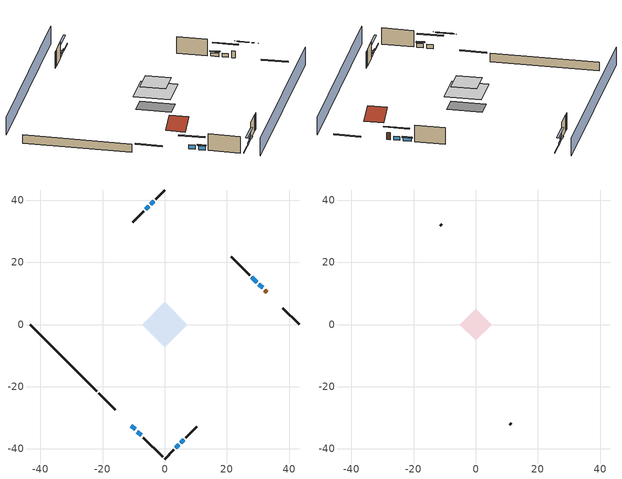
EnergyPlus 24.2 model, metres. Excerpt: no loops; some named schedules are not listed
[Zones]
conditioned space
 floor adiabatic (AdiabaticFloorConstruction): -7.25,0 0,7.25 7.25,0 0,-7.25 z2.74
 floor foundation (Slab1 construction): -5.35,1.53 -1.53,5.35 5.35,-1.53 1.53,-5.35 z-2.13
 wall outside (RimJoist1 construction): -21.22,-22.06 -15.92,-27.36 z0.3:0.61
 wall outside (RimJoist2 construction): 0,43.28 -2.95,40.33 z0.3:0.61
 wall outside (RimJoist3 construction): 43.28,0 37.98,5.3 z0.3:0.61
 wall outside (RimJoist4 construction): 0,-43.28 2.95,-40.33 z0.3:0.61
 wall outside (AdiabaticWallConstruction 1): 32.83,10.45 32.18,11.1 z0.3:2.34
 wall outside (AdiabaticWallConstruction): -10.77,-32.51 -9.5,-33.78 / -8.85,-34.44 -7.57,-35.71 z0.3:1.49; -3.61,39.67 -4.56,38.72 / -5.22,38.06 -6.17,37.11 / 3.61,-39.67 4.56,-38.72 / 5.22,-38.06 6.17,-37.11 z0.3:1.19; 31.53,11.75 30.3,12.98 z0.3:1.46; 29.64,13.64 28.05,15.23 z0.3:1.31
 wall outside (Wall1 construction): -6.92,-36.36 -0.66,-42.62 z0.3:5.18
 wall outside (Wall2 construction): -6.83,36.45 -10.3,32.98 z0.3:5.18
 wall outside (Wall3 construction): 27.4,15.88 21.41,21.87 z0.3:5.18
 wall outside (Wall4 construction): 6.83,-36.45 10.3,-32.98 z0.3:5.18
 wall foundation (FoundationWall1 construction): -43.28,0 -21.88,-21.4 z-2.13:0.3
 window (WindowConstruction): -10.77,-32.51 -9.5,-33.78 z0.3:1.49
 window (WindowConstruction 1): -8.84,-34.44 -7.57,-35.71 z0.3:1.49
 window (WindowConstruction 2): -3.61,39.67 -4.56,38.72 z0.3:1.19
 window (WindowConstruction 3): -5.22,38.06 -6.17,37.11 z0.3:1.19
 window (WindowConstruction 4): 31.53,11.75 30.3,12.98 z0.3:1.46
 window (WindowConstruction 5): 29.64,13.64 28.05,15.23 z0.3:1.31
 window (WindowConstruction 6): 3.61,-39.67 4.56,-38.72 z0.3:1.19
 window (WindowConstruction 7): 5.22,-38.06 6.17,-37.11 z0.3:1.19
 door (Door): 32.83,10.45 32.18,11.1 z0.3:2.34
 ceiling adiabatic (AdiabaticFloorConstruction): 0,-7.25 7.25,0 0,7.25 -7.25,0 z2.74
attic - vented
 floor to conditioned space (Floor1 construction Reversed): -5.13,0 0,5.13 5.13,0 0,-5.13 z5.18
 wall outside (Wall5 construction): -10.96,32.32 -11.49,31.79 z0.3:5.18
 wall outside (Wall6 construction): 10.96,-32.32 11.49,-31.79 z0.3:5.18
 roof outside (Roof1 construction): -11.43,-31.85,5.18 -8,-28.42,7.61 -11.83,-24.59,7.61 -15.26,-28.02,5.18
 roof outside (Roof2 construction): 33.49,9.79,5.18 30.06,6.36,7.61 33.89,2.53,7.61 37.32,5.96,5.18
shading: 3.23,-46.51 46.51,-3.23 / -3.23,46.51 -46.51,3.23 z0:5.18; -7.56,-35.72 -12.71,-30.57 -13.14,-31 -7.99,-36.15 z4.24; -7.36,-35.92 -9.06,-34.22 -9.49,-34.65 -7.79,-36.35 z1.8; -6.5,36.78 -1.67,41.61 -2.1,42.04 -6.93,37.21 z3.93; -6.38,36.9 -5,38.28 -5.43,38.71 -6.82,37.33 z1.49; 28.36,14.92 33.47,9.81 33.9,10.24 28.79,15.35 z4.21; 27.84,15.44 29.86,13.42 30.29,13.86 28.27,15.87 z1.62; 6.5,-36.78 1.67,-41.61 2.1,-42.04 6.93,-37.21 z3.93; 6.38,-36.9 5,-38.28 5.43,-38.71 6.82,-37.33 z1.49
[Building]
Building 1: Terrain=Suburbs
[Site:Location]
Portland Intl Arpt_OR: Latitude {deg}=45.59; Longitude {deg}=-122.6; Time Zone {hr}=-8; Elevation {m}=33; Keep Site Location Information=Yes
[Site:GroundTemperature:Shallow]
10.2558, 8.96328, 8.85977, 9.47314, 11.9355, 14.3863, 16.5111, 17.8571, 17.9714, 16.8767, 14.8061, 12.4304
[Site:WaterMainsTemperature]
Calculation Method=Schedule; Temperature Schedule=mains temperature schedule
[Material] Roughness=Rough; Thermal Absorptance=0.9
Name | Thickness {m} | Conductivity {W/m-K} | Density {kg/m3} | Specific Heat {J/kg-K} | Solar Absorptance | Visible Absorptance
asphalt or fiberglass shingles | 0.00635 | 0.162714 | 1121.4 | 1465.45 | 0.85 | 0.85
ceiling loosefill ins | 0.0846667 | 0.0480833 | 16.02 | 1046.75 | 0.7 | 0.7
ceiling stud and cavity | 0.1397 | 0.302811 | 65.682 | 1177.47 | 0.7 | 0.7
concrete 4.0 in. | 0.1016 | 1.803125 | 2242.8 | 837.4 | 0.7 | 0.7
concrete 8.0 in. | 0.2032 | 1.803125 | 2242.8 | 837.4 | 0.7 | 0.7
door material | 0.04445 | 0.0612267 | 512.64 | 1214.23 | 0.7 | 0.7
floor covering | 0.0127 | 0.0450781 | 54.468 | 1339.84 | 0.9 | 0.9
floor covering 1 | 0.0127 | 0.0433444 | 54.468 | 1339.84 | 0.6 | 0.6
floor rigid ins; wall rigid ins | 0.512978 | 0.029427 | 32.04 | 1214.23 | 0.7 | 0.7
floor stud and cavity | 0.1397 | 1.75129 | 37.0049 | 1207.88 | 0.7 | 0.7
furniture material conditioned space 1 | 0.1524 | 0.115458 | 640.8 | 1214.23 | 0.6 | 0.6
gypsum board | 0.0127 | 0.160291 | 801 | 837.4 | 0.6 | 0.6
gypsum board 1 | 0.0127 | 0.160291 | 801 | 837.4 | 0.7 | 0.7
osb sheathing 0.5 in. | 0.0127 | 0.115458 | 512.64 | 1214.23 | 0.6 | 0.6
osb sheathing 0.5 in. 1 | 0.0127 | 0.115458 | 512.64 | 1214.23 | 0.7 | 0.7
osb sheathing 0.75 in. | 0.01905 | 0.115458 | 512.64 | 1214.23 | 0.7 | 0.7
rim joist stud and cavity | 0.0508 | 0.178688 | 50.32683 | 1063.81 | 0.6 | 0.6
roof rigid ins | 0.00281632 | 0.029427 | 32.04 | 1214.23 | 0.7 | 0.7
wall stud and cavity | 0.1397 | 0.550994 | 139.0536 | 1170.24 | 0.7 | 0.7
wall stud and cavity 1 | 0.1397 | 0.727959 | 139.0536 | 1170.24 | 0.6 | 0.6
wall stud and cavity 2 | 0.0889 | 0.380278 | 52.3479 | 1209.89 | 0.7 | 0.7
wall stud and cavity 3 | 0.0889 | 0.391764 | 83.0341 | 1211.67 | 0.7 | 0.7
wood siding | 0.0254 | 0.102417 | 544.68 | 1172.36 | 0.85 | 0.85
wood siding 1; wood siding 2 | 0.0254 | 0.102417 | 544.68 | 1172.36 | 0.7 | 0.7
[WindowMaterial:SimpleGlazingSystem]
WindowMaterial: U-Factor {W/m2-K}=2.15764; Solar Heat Gain Coefficient=0.44
[Construction]
AdiabaticFloorConstruction: floor stud and cavity, floor rigid ins, osb sheathing 0.75 in., floor covering 1
AdiabaticWallConstruction: wood siding 1, wall rigid ins, wall stud and cavity 2, gypsum board
AdiabaticWallConstruction 1: wood siding 2, wall rigid ins, wall stud and cavity 2, gypsum board
Door: door material
Floor1 construction Reversed: gypsum board, ceiling stud and cavity, ceiling loosefill ins
FoundationWall1 construction: concrete 8.0 in., gypsum board 1
furniture construction conditioned space 1: furniture material conditioned space 1
PartitionWallConstruction: gypsum board, wall stud and cavity 3, gypsum board
RimJoist1 construction; RimJoist2 construction; RimJoist3 construction; RimJoist4 construction: wood siding, rim joist stud and cavity
Roof1 construction; Roof2 construction: asphalt or fiberglass shingles, roof rigid ins, osb sheathing 0.5 in.
Slab1 construction: concrete 4.0 in., floor covering
Wall1 construction; Wall2 construction; Wall3 construction; Wall4 construction: wood siding, osb sheathing 0.5 in. 1, wall stud and cavity, gypsum board
Wall5 construction; Wall6 construction: wood siding, osb sheathing 0.5 in. 1, wall stud and cavity 1
WindowConstruction; WindowConstruction 1; WindowConstruction 2; WindowConstruction 3; WindowConstruction 4; WindowConstruction 5; WindowConstruction 6; WindowConstruction 7: WindowMaterial
[Zone] Multiplier=1; Part of Total Floor Area=Yes
Name | Volume {m3}
attic - vented | 28.4206
conditioned space | 384.656
[Space]
Name | Zone | Volume {m3}
attic - vented 1 | attic - vented | 28.4206
conditioned space 1 | conditioned space | 384.656
[ZoneInfiltration:EffectiveLeakageArea]
infil attic - vented 1: Zone or Space=attic - vented 1; Schedule=Always On Discrete; Effective Air Leakage Area {cm2}=1752.6; Stack Coefficient=0.000112754; Wind Coefficient=4.08208e-05
[ZoneMixing]
whole house fan mix: Zone or Space=attic - vented; Schedule=Always On Continuous; Design Flow Rate Calculation Method=Flow/Zone; Design Flow Rate {m3/s}=0; Source Zone or Space=conditioned space
[SurfaceProperty:ExposedFoundationPerimeter]
Slab1: Exposed Perimeter Calculation Method=TotalExposedPerimeter; Total Exposed Perimeter {m}=30.26664
[SurfaceProperty:IncidentSolarMultiplier] Incident Solar Multiplier=1; Incident Solar Multiplier Schedule=trans schedule winter=0.85 summer=0.7
Window1; Window2; Window3; Window4; Window5; Window6; Window7; Window8
[InternalMass] Zone or ZoneList=conditioned space; Space or SpaceList=conditioned space 1
Name | Construction | Surface Area {m2}
furniture mass conditioned space 1 | furniture construction conditioned space 1 | 63.09974
partition wall mass | PartitionWallConstruction | 157.749
[Lights]
interior lighting: Zone or ZoneList or Space or SpaceList=conditioned space 1; Schedule=lighting_interior; Design Level Calculation Method=LightingLevel; Lighting Level {W}=1046.01; Return Air Fraction=0; Fraction Radiant=0.6; Fraction Visible=0.2; Fraction Replaceable=1
[People]
occupants: Zone or ZoneList or Space or SpaceList=conditioned space 1; Number of People Schedule=occupants; Number of People Calculation Method=People; Number of People=3; Fraction Radiant=0.314171; Sensible Heat Fraction=0.56303; Activity Level Schedule=occupants activity schedule; Carbon Dioxide Generation Rate {m3/s-W}=0; Enable ASHRAE 55 Comfort Warnings=No; Mean Radiant Temperature Calculation Type=EnclosureAveraged
[ElectricEquipment] Zone or ZoneList or Space or SpaceList=conditioned space 1; Design Level Calculation Method=EquipmentLevel
Name | Schedule | Design Level {W} | Fraction Latent | Fraction Radiant | Fraction Lost
ceiling fan | ceiling_fan | 18.2698 | 0 | 0.558 | 0
clothes dryer | clothes_dryer | 170.291 | 0.015 | 0.081 | 0.85
clothes washer | clothes_washer | 384.687 | 0.03 | 0.162 | 0.7
cooking range | cooking_range | 1414.18 | 0.08 | 0.432 | 0.2
dishwasher | dishwasher | 727.722 | 0.3 | 0.18 | 0.4
fridge | fridge schedule | 49.4292 | 0 | 0.6 | 0
mech vent bath fan 0 | mech vent bath fan 0 schedule | 30 | 0 | 0 | 1
mech vent house fan | mech vent house fan schedule | 0 | 0 | 0 | 1
mech vent house fan cfis | mech vent house fan cfis schedule | 0 | 0 | 0 | 0
mech vent range fan 0 | mech vent range fan 0 schedule | 30 | 0 | 0 | 1
misc plug loads | plug_loads_other | 365.04 | 0.021 | 0.558 | 0.049
misc tv | plug_loads_tv | 542.112 | 0 | 0.6 | 0
whole house fan | Always On Discrete | 0 | 0 | 0 | 1
[OtherEquipment] Zone or ZoneList or Space or SpaceList=conditioned space 1; Design Level Calculation Method=EquipmentLevel
Name | Fuel Type | Schedule | Design Level {W} | Fraction Latent | Fraction Radiant | Fraction Lost
clothes dryer 1 | NaturalGas | clothes_dryer | 2262.34 | 0.015 | 0.081 | 0.85
cooking range 1 | Electricity | cooking_range | 0 | 0.08 | 0.432 | 0.2
general water use latent | None | general water use schedule | 62.594 | 1 | 0 | 0
general water use sensible | None | general water use schedule | -61.6891 | 0 | 0.6 | 0
mech vent house fan latent load; water heater lat | None | Always On Discrete | 0 | 1 | 0 | 0
mech vent house fan sensible load; water heater sens | None | Always On Discrete | 0 | 0 | 0 | 0
water heater energy adjustment1 | Electricity | Always On Discrete | 0.01 | 0 | 0 | 1
[ZoneInfiltration:DesignFlowRate] Zone or ZoneList or Space or SpaceList=conditioned space 1; Schedule=Always On Discrete; Design Flow Rate Calculation Method=Flow/Zone; Design Flow Rate {m3/s}=0
infil flow; natural vent flow; whole house fan flow
[AvailabilityManager:Scheduled] Schedule=Always On Discrete
furnace airloop Availability Manager; room ac airloop Availability Manager
[WaterUse:Equipment]
dishwasher: Peak Flow Rate {m3/s}=5.75526e-06; Flow Rate Fraction Schedule=hot_water_dishwasher
[Foundation:Kiva]
Foundation Kiva 1: Initial Indoor Air Temperature {C}=18.3333; Wall Height Above Grade {m}=0.3048; Wall Depth Below Slab {m}=0.2032
[Foundation:Kiva:Settings]
Soil Conductivity {W/m-K}=1.3848; Soil Density {kg/m3}=1842.3; Soil Specific Heat {J/kg-K}=418.7; Ground Solar Absorptivity=0.9; Ground Thermal Absorptivity=0.9; Ground Surface Roughness {m}=0.03; Far-Field Width {m}=40; Deep-Ground Boundary Condition=ZeroFlux; Deep-Ground Depth {m}=40; Minimum Cell Dimension {m}=0.2; Maximum Cell Growth Coefficient=3; Simulation Timestep=Timestep
[Exterior:Lights]
exterior lighting: Schedule=exterior lighting schedule; Design Level {W}=42.5523
[EnergyManagementSystem:GlobalVariable]
furnace_airloop_Fan_RTF
infil_program_Qfan
infil_program_Qinf
natural_vent_program_Qnv
natural_vent_program_Qwhf
room_ac_airloop_Fan_RTF
[EnergyManagementSystem:Sensor]
Name | Output:Variable or Output:Meter Index Key | Output:Variable or Output:Meter
airflow_gain | infil flow | Infiltration Sensible Heat Gain Energy
airflow_gain_1 | natural vent flow | Infiltration Sensible Heat Gain Energy
airflow_gain_2 | whole house fan flow | Infiltration Sensible Heat Gain Energy
airflow_loss | infil flow | Infiltration Sensible Heat Loss Energy
airflow_loss_1 | natural vent flow | Infiltration Sensible Heat Loss Energy
airflow_loss_2 | whole house fan flow | Infiltration Sensible Heat Loss Energy
clg_load_cond |  | Cooling:EnergyTransfer:Zone:CONDITIONED SPACE
clg_sp_s; clg_sp_s_1 | cooling setpoint | Schedule Value
clothes_dryer_exhaust_0_sch_s | clothes_dryer | Schedule Value
cool_season | cooling season schedule | Schedule Value
htg_load_cond |  | Heating:EnergyTransfer:Zone:CONDITIONED SPACE
htg_sp_s; htg_sp_s_1 | heating setpoint | Schedule Value
ig_ee_conv | ceiling fan | Electric Equipment Convective Heating Energy
ig_ee_conv_1 | clothes dryer | Electric Equipment Convective Heating Energy
ig_ee_conv_3 | cooking range | Electric Equipment Convective Heating Energy
ig_ee_conv_4 | dishwasher | Electric Equipment Convective Heating Energy
ig_ee_conv_5 | fridge | Electric Equipment Convective Heating Energy
ig_ee_conv_6 | misc plug loads | Electric Equipment Convective Heating Energy
ig_ee_conv_7 | misc tv | Electric Equipment Convective Heating Energy
ig_ee_conv_8 | whole house fan | Electric Equipment Convective Heating Energy
ig_ee_rad | ceiling fan | Electric Equipment Radiant Heating Energy
ig_ee_rad_1 | clothes dryer | Electric Equipment Radiant Heating Energy
ig_ee_rad_3 | cooking range | Electric Equipment Radiant Heating Energy
ig_ee_rad_4 | dishwasher | Electric Equipment Radiant Heating Energy
ig_ee_rad_5 | fridge | Electric Equipment Radiant Heating Energy
ig_ee_rad_6 | misc plug loads | Electric Equipment Radiant Heating Energy
ig_ee_rad_7 | misc tv | Electric Equipment Radiant Heating Energy
ig_ee_rad_8 | whole house fan | Electric Equipment Radiant Heating Energy
ig_lgt_conv | interior lighting | Lights Convective Heating Energy
ig_lgt_rad | interior lighting | Lights Radiant Heating Energy
ig_lgt_vis | interior lighting | Lights Visible Radiation Heating Energy
ig_oe_conv | clothes dryer 1 | Other Equipment Convective Heating Energy
ig_oe_conv_1 | cooking range 1 | Other Equipment Convective Heating Energy
ig_oe_conv_2 | general water use latent | Other Equipment Convective Heating Energy
ig_oe_conv_3 | general water use sensible | Other Equipment Convective Heating Energy
ig_oe_conv_4 | water heater energy adjustment1 | Other Equipment Convective Heating Energy
ig_oe_conv_5 | water heater lat | Other Equipment Convective Heating Energy
ig_oe_conv_6 | water heater sens | Other Equipment Convective Heating Energy
ig_oe_rad | clothes dryer 1 | Other Equipment Radiant Heating Energy
ig_oe_rad_1 | cooking range 1 | Other Equipment Radiant Heating Energy
ig_oe_rad_2 | general water use latent | Other Equipment Radiant Heating Energy
ig_oe_rad_3 | general water use sensible | Other Equipment Radiant Heating Energy
ig_oe_rad_4 | water heater energy adjustment1 | Other Equipment Radiant Heating Energy
ig_oe_rad_5 | water heater lat | Other Equipment Radiant Heating Energy
ig_oe_rad_6 | water heater sens | Other Equipment Radiant Heating Energy
ig_ppl_conv | occupants | People Convective Heating Energy
ig_ppl_rad | occupants | People Radiant Heating Energy
im_conv | furniture mass conditioned space 1 | Surface Inside Face Convection Heat Gain Energy
im_conv_1 | partition wall mass | Surface Inside Face Convection Heat Gain Energy
im_ig | furniture mass conditioned space 1 | Surface Inside Face Internal Gains Radiation Heat Gain Energy
im_ig_1 | partition wall mass | Surface Inside Face Internal Gains Radiation Heat Gain Energy
im_lgt | furniture mass conditioned space 1 | Surface Inside Face Lights Radiation Heat Gain Energy
im_lgt_1 | partition wall mass | Surface Inside Face Lights Radiation Heat Gain Energy
im_sol | furniture mass conditioned space 1 | Surface Inside Face Solar Radiation Heat Gain Energy
im_sol_1 | partition wall mass | Surface Inside Face Solar Radiation Heat Gain Energy
im_surf | furniture mass conditioned space 1 | Surface Inside Face Net Surface Thermal Radiation Heat Gain Energy
im_surf_1 | partition wall mass | Surface Inside Face Net Surface Thermal Radiation Heat Gain Energy
mech_vent_bath_fan_0_sch_s | mech vent bath fan 0 schedule | Schedule Value
mech_vent_range_fan_0_sch_s | mech vent range fan 0 schedule | Schedule Value
mv_conv | mech vent bath fan 0 | Electric Equipment Convective Heating Energy
mv_conv_1 | mech vent house fan | Electric Equipment Convective Heating Energy
mv_conv_2 | mech vent house fan cfis | Electric Equipment Convective Heating Energy
mv_conv_3 | mech vent range fan 0 | Electric Equipment Convective Heating Energy
mv_conv_4 | mech vent house fan latent load | Other Equipment Convective Heating Energy
mv_conv_5 | mech vent house fan sensible load | Other Equipment Convective Heating Energy
mv_rad | mech vent bath fan 0 | Electric Equipment Radiant Heating Energy
mv_rad_1 | mech vent house fan | Electric Equipment Radiant Heating Energy
mv_rad_2 | mech vent house fan cfis | Electric Equipment Radiant Heating Energy
mv_rad_3 | mech vent range fan 0 | Electric Equipment Radiant Heating Energy
mv_rad_4 | mech vent house fan latent load | Other Equipment Radiant Heating Energy
mv_rad_5 | mech vent house fan sensible load | Other Equipment Radiant Heating Energy
natural_vent_s | natural vent schedule | Schedule Value
out_pb_s |  | Site Outdoor Air Barometric Pressure
out_wt_s |  | Site Outdoor Air Humidity Ratio
site_vw_s |  | Site Wind Speed
ss_back_out | Window1 | Surface Window Shortwave from Zone Back Out Window Heat Transfer Rate
ss_back_out_1 | Window2 | Surface Window Shortwave from Zone Back Out Window Heat Transfer Rate
ss_back_out_2 | Window3 | Surface Window Shortwave from Zone Back Out Window Heat Transfer Rate
ss_back_out_3 | Window4 | Surface Window Shortwave from Zone Back Out Window Heat Transfer Rate
ss_back_out_4 | Window5 | Surface Window Shortwave from Zone Back Out Window Heat Transfer Rate
ss_back_out_5 | Window6 | Surface Window Shortwave from Zone Back Out Window Heat Transfer Rate
ss_back_out_6 | Window7 | Surface Window Shortwave from Zone Back Out Window Heat Transfer Rate
ss_back_out_7 | Window8 | Surface Window Shortwave from Zone Back Out Window Heat Transfer Rate
ss_conv | Door1 | Surface Inside Face Convection Heat Gain Energy
ss_conv_1 | Window1 | Surface Inside Face Convection Heat Gain Energy
ss_conv_2 | Window2 | Surface Inside Face Convection Heat Gain Energy
ss_conv_3 | Window3 | Surface Inside Face Convection Heat Gain Energy
ss_conv_4 | Window4 | Surface Inside Face Convection Heat Gain Energy
ss_conv_5 | Window5 | Surface Inside Face Convection Heat Gain Energy
ss_conv_6 | Window6 | Surface Inside Face Convection Heat Gain Energy
ss_conv_7 | Window7 | Surface Inside Face Convection Heat Gain Energy
ss_conv_8 | Window8 | Surface Inside Face Convection Heat Gain Energy
ss_ig | Door1 | Surface Inside Face Internal Gains Radiation Heat Gain Energy
ss_ig_1 | Window1 | Surface Inside Face Internal Gains Radiation Heat Gain Energy
ss_ig_2 | Window2 | Surface Inside Face Internal Gains Radiation Heat Gain Energy
ss_ig_3 | Window3 | Surface Inside Face Internal Gains Radiation Heat Gain Energy
ss_ig_4 | Window4 | Surface Inside Face Internal Gains Radiation Heat Gain Energy
ss_ig_5 | Window5 | Surface Inside Face Internal Gains Radiation Heat Gain Energy
ss_ig_6 | Window6 | Surface Inside Face Internal Gains Radiation Heat Gain Energy
ss_ig_7 | Window7 | Surface Inside Face Internal Gains Radiation Heat Gain Energy
ss_ig_8 | Window8 | Surface Inside Face Internal Gains Radiation Heat Gain Energy
ss_lgt | Door1 | Surface Inside Face Lights Radiation Heat Gain Energy
ss_sol | Door1 | Surface Inside Face Solar Radiation Heat Gain Energy
ss_surf | Door1 | Surface Inside Face Net Surface Thermal Radiation Heat Gain Energy
ss_surf_1 | Window1 | Surface Inside Face Net Surface Thermal Radiation Heat Gain Energy
ss_surf_2 | Window2 | Surface Inside Face Net Surface Thermal Radiation Heat Gain Energy
ss_surf_3 | Window3 | Surface Inside Face Net Surface Thermal Radiation Heat Gain Energy
ss_surf_4 | Window4 | Surface Inside Face Net Surface Thermal Radiation Heat Gain Energy
ss_surf_5 | Window5 | Surface Inside Face Net Surface Thermal Radiation Heat Gain Energy
ss_surf_6 | Window6 | Surface Inside Face Net Surface Thermal Radiation Heat Gain Energy
ss_surf_7 | Window7 | Surface Inside Face Net Surface Thermal Radiation Heat Gain Energy
ss_surf_8 | Window8 | Surface Inside Face Net Surface Thermal Radiation Heat Gain Energy
ss_trans_in | Window1 | Surface Window Transmitted Solar Radiation Rate
ss_trans_in_1 | Window2 | Surface Window Transmitted Solar Radiation Rate
ss_trans_in_2 | Window3 | Surface Window Transmitted Solar Radiation Rate
ss_trans_in_3 | Window4 | Surface Window Transmitted Solar Radiation Rate
ss_trans_in_4 | Window5 | Surface Window Transmitted Solar Radiation Rate
ss_trans_in_5 | Window6 | Surface Window Transmitted Solar Radiation Rate
ss_trans_in_6 | Window7 | Surface Window Transmitted Solar Radiation Rate
ss_trans_in_7 | Window8 | Surface Window Transmitted Solar Radiation Rate
ss_trans_out | Window1 | Surface Inside Face Initial Transmitted Diffuse Transmitted Out Window Solar Radiation Rate
ss_trans_out_1 | Window2 | Surface Inside Face Initial Transmitted Diffuse Transmitted Out Window Solar Radiation Rate
ss_trans_out_2 | Window3 | Surface Inside Face Initial Transmitted Diffuse Transmitted Out Window Solar Radiation Rate
ss_trans_out_3 | Window4 | Surface Inside Face Initial Transmitted Diffuse Transmitted Out Window Solar Radiation Rate
ss_trans_out_4 | Window5 | Surface Inside Face Initial Transmitted Diffuse Transmitted Out Window Solar Radiation Rate
ss_trans_out_5 | Window6 | Surface Inside Face Initial Transmitted Diffuse Transmitted Out Window Solar Radiation Rate
ss_trans_out_6 | Window7 | Surface Inside Face Initial Transmitted Diffuse Transmitted Out Window Solar Radiation Rate
ss_trans_out_7 | Window8 | Surface Inside Face Initial Transmitted Diffuse Transmitted Out Window Solar Radiation Rate
s_conv | Floor1 | Surface Inside Face Convection Heat Gain Energy
s_conv_1 | FoundationWall1 | Surface Inside Face Convection Heat Gain Energy
s_conv_10 | Wall2 | Surface Inside Face Convection Heat Gain Energy
s_conv_11 | Wall3 | Surface Inside Face Convection Heat Gain Energy
s_conv_12 | Wall4 | Surface Inside Face Convection Heat Gain Energy
s_conv_2 | inferred conditioned ceiling | Surface Inside Face Convection Heat Gain Energy
s_conv_3 | inferred conditioned floor | Surface Inside Face Convection Heat Gain Energy
s_conv_4 | RimJoist1 | Surface Inside Face Convection Heat Gain Energy
s_conv_5 | RimJoist2 | Surface Inside Face Convection Heat Gain Energy
s_conv_6 | RimJoist3 | Surface Inside Face Convection Heat Gain Energy
s_conv_7 | RimJoist4 | Surface Inside Face Convection Heat Gain Energy
s_conv_8 | Slab1 | Surface Inside Face Convection Heat Gain Energy
s_conv_9 | Wall1 | Surface Inside Face Convection Heat Gain Energy
s_ig | Floor1 | Surface Inside Face Internal Gains Radiation Heat Gain Energy
s_ig_1 | FoundationWall1 | Surface Inside Face Internal Gains Radiation Heat Gain Energy
s_ig_10 | Wall2 | Surface Inside Face Internal Gains Radiation Heat Gain Energy
s_ig_11 | Wall3 | Surface Inside Face Internal Gains Radiation Heat Gain Energy
s_ig_12 | Wall4 | Surface Inside Face Internal Gains Radiation Heat Gain Energy
s_ig_2 | inferred conditioned ceiling | Surface Inside Face Internal Gains Radiation Heat Gain Energy
s_ig_3 | inferred conditioned floor | Surface Inside Face Internal Gains Radiation Heat Gain Energy
s_ig_4 | RimJoist1 | Surface Inside Face Internal Gains Radiation Heat Gain Energy
s_ig_5 | RimJoist2 | Surface Inside Face Internal Gains Radiation Heat Gain Energy
s_ig_6 | RimJoist3 | Surface Inside Face Internal Gains Radiation Heat Gain Energy
s_ig_7 | RimJoist4 | Surface Inside Face Internal Gains Radiation Heat Gain Energy
s_ig_8 | Slab1 | Surface Inside Face Internal Gains Radiation Heat Gain Energy
s_ig_9 | Wall1 | Surface Inside Face Internal Gains Radiation Heat Gain Energy
s_lgt | Floor1 | Surface Inside Face Lights Radiation Heat Gain Energy
s_lgt_1 | FoundationWall1 | Surface Inside Face Lights Radiation Heat Gain Energy
s_lgt_10 | Wall2 | Surface Inside Face Lights Radiation Heat Gain Energy
s_lgt_11 | Wall3 | Surface Inside Face Lights Radiation Heat Gain Energy
s_lgt_12 | Wall4 | Surface Inside Face Lights Radiation Heat Gain Energy
s_lgt_2 | inferred conditioned ceiling | Surface Inside Face Lights Radiation Heat Gain Energy
s_lgt_3 | inferred conditioned floor | Surface Inside Face Lights Radiation Heat Gain Energy
s_lgt_4 | RimJoist1 | Surface Inside Face Lights Radiation Heat Gain Energy
s_lgt_5 | RimJoist2 | Surface Inside Face Lights Radiation Heat Gain Energy
s_lgt_6 | RimJoist3 | Surface Inside Face Lights Radiation Heat Gain Energy
s_lgt_7 | RimJoist4 | Surface Inside Face Lights Radiation Heat Gain Energy
s_lgt_8 | Slab1 | Surface Inside Face Lights Radiation Heat Gain Energy
s_lgt_9 | Wall1 | Surface Inside Face Lights Radiation Heat Gain Energy
s_sol | Floor1 | Surface Inside Face Solar Radiation Heat Gain Energy
s_sol_1 | FoundationWall1 | Surface Inside Face Solar Radiation Heat Gain Energy
s_sol_10 | Wall2 | Surface Inside Face Solar Radiation Heat Gain Energy
s_sol_11 | Wall3 | Surface Inside Face Solar Radiation Heat Gain Energy
s_sol_12 | Wall4 | Surface Inside Face Solar Radiation Heat Gain Energy
s_sol_2 | inferred conditioned ceiling | Surface Inside Face Solar Radiation Heat Gain Energy
s_sol_3 | inferred conditioned floor | Surface Inside Face Solar Radiation Heat Gain Energy
s_sol_4 | RimJoist1 | Surface Inside Face Solar Radiation Heat Gain Energy
s_sol_5 | RimJoist2 | Surface Inside Face Solar Radiation Heat Gain Energy
s_sol_6 | RimJoist3 | Surface Inside Face Solar Radiation Heat Gain Energy
s_sol_7 | RimJoist4 | Surface Inside Face Solar Radiation Heat Gain Energy
s_sol_8 | Slab1 | Surface Inside Face Solar Radiation Heat Gain Energy
